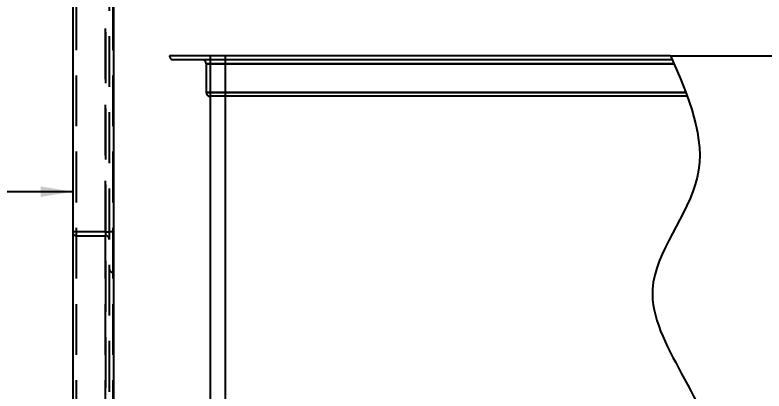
# Model space of a CAD drawing. Header units: metres. Extents: x 0 to 21025, y 0 to 14850.
# Drawn here: x 5630 to 6799, y 12119 to 12706 of the extents above; entities that cross this region are included whole.
import ezdxf

# ---------------------------------------------------------------- set-up
doc = ezdxf.new("R2010")
doc.units = ezdxf.units.M
doc.header["$LTSCALE"] = 25
doc.linetypes.add('HIDDEN2', pattern=[4.7625, 3.175, -1.5875])
for name, color, linetype in [('18_COTAS', 7, 'Continuous'), ('SDM', 7, 'Continuous'), ('SL1', 8, 'Continuous'), ('SL4', 4, 'Continuous'), ('ST1', 7, 'HIDDEN2')]:
    doc.layers.add(name, color=color, linetype=linetype)
doc.styles.add('ROMANS', font='ROMANS.SHX')
doc.dimstyles.new('25___1-25', dxfattribs={"dimscale": 25, "dimtxt": 2.5, "dimasz": 2, "dimexe": 1.5, "dimexo": 1, "dimgap": 0.5, "dimtad": 1, "dimzin": 12, "dimtxsty": 'ROMANS', "dimcen": 0, "dimclrd": 256, "dimclre": 256, "dimclrt": 3, "dimazin": 3, "dimtfac": 1, "dimtmove": 0, "dimatfit": 0, "dimfxl": 1, "dimlwd": -1, "dimlwe": -1, "dimarcsym": 0})

# ---------------------------------------------------------------- blocks, each defined once
blk = doc.blocks.new('*D17')
at = {"layer": '18_COTAS', "transparency": 16777216}
for p, q in [((7235.8, 12642.7), (7354, 12642.7)), ((7316.5, 11736.3), (7316.5, 12592.7)), ((5967.3, 11686.3), (7354, 11686.3))]:
    blk.add_line(p, q, dxfattribs=at)
for points in [[(7308.1, 12592.7), (7324.8, 12592.7), (7316.5, 12642.7)], [(7308.1, 11736.3), (7324.8, 11736.3), (7316.5, 11686.3)]]:
    blk.add_solid(points, dxfattribs=at)
at = {"layer": 'Defpoints', "color": 0, "transparency": 16777216}
for p in [(7210.8, 12642.7), (7316.5, 12642.7), (5942.3, 11686.3)]:
    blk.add_point(p, dxfattribs=at)
at = {"layer": '18_COTAS', "color": 3, "transparency": 16777216, "insert": (7266.8, 12164.5), "char_height": 62.5, "attachment_point": 5, "rotation": 90, "style": 'ROMANS'}
blk.add_mtext('956,35', dxfattribs=at)

msp = doc.modelspace()

# ---------------------------------------------------------------- linework, layer by layer
at = {"layer": 'SDM'}
msp.add_line((6652.947, 12642.681), (7210.786, 12642.681), dxfattribs=at)
msp.add_open_spline([(6652.947, 12642.681), (6680.824, 12578.254), (6735.575, 12451.714), (6589.451, 12294.988), (6701.933, 12087.855), (6807.779, 11885.6), (6739.256, 11612.85), (6538.992, 11516.063), (6489.445, 11247.183), (6544.975, 10760.113), (6129.763, 10986.286), (6116.319, 10742.848), (5989.278, 10770.173), (5934.517, 10790.526)], degree=3, knots=[0, 0, 0, 0, 194.8016966, 382.60436876, 521.24409009, 840.44285447, 1067.48732685, 1275.00950408, 1433.71503451, 1897.58434376, 2137.48786665, 2259.08929892, 2419.64918994, 2419.64918994, 2419.64918994, 2419.64918994], dxfattribs=at)
at = {"layer": 'SL1'}
for p, q in [((6652.947, 12642.681), (5871.017, 12642.681)), ((5934.517, 12642.681), (5934.517, 12579.181)), ((5934.517, 12642.681), (5934.517, 12579.181)), ((5957.517, 12642.681), (5957.517, 10782.66)), ((6655.693, 12636.331), (5877.017, 12636.331)), ((5928.167, 12629.981), (5928.167, 12585.181)), ((6658.431, 12629.981), (5928.167, 12629.981)), ((5928.167, 12629.981), (6658.431, 12629.981)), ((6676.75, 12585.181), (5928.167, 12585.181)), ((5928.167, 12585.181), (6676.75, 12585.181)), ((6678.972, 12579.181), (5934.167, 12579.181)), ((5934.517, 12579.181), (5934.517, 11711.331))]:
    msp.add_line(p, q, dxfattribs=at)
for centre, radius, start, end in [((5877.024, 12642.347), 6.016, 176.82018, 269.933155), ((5921.817, 12629.981), 6.35, 0, 90), ((5934.167, 12585.181), 6, 180, 270)]:
    msp.add_arc(centre, radius, start, end, dxfattribs=at)
at = {"layer": 'SL4'}
for p, q in [((5719.777, 13042.681), (5719.777, 11706.981)), ((5783.277, 13042.681), (5783.277, 11706.981))]:
    msp.add_line(p, q, dxfattribs=at)
at = {"layer": 'ST1'}
for p, q in [((5725.627, 11699.031), (5725.627, 13036.331)), ((5771.077, 13036.331), (5771.077, 11699.031)), ((5771.077, 12367.681), (5771.077, 13036.331)), ((5776.927, 13030.481), (5776.927, 11699.031)), ((5782.777, 11699.031), (5782.777, 12979.181)), ((5771.077, 12367.681), (5719.777, 12367.681)), ((5725.627, 12361.331), (5771.077, 12361.331)), ((5771.077, 12367.681), (5771.077, 12361.331)), ((5771.077, 12367.681), (5776.927, 12367.681)), ((5771.077, 11699.031), (5771.077, 12361.331)), ((5776.927, 12367.681), (5776.927, 12355.481)), ((5783.277, 12367.681), (5776.927, 12367.681)), ((5782.777, 12304.181), (5783.277, 12304.181))]:
    msp.add_line(p, q, dxfattribs=at)
for centre, start, end in [((5725.627, 12367.181), 180, 270), ((5771.077, 12355.481), 0, 90), ((5782.777, 12310.031), 180, 270)]:
    msp.add_arc(centre, 5.85, start, end, dxfattribs=at)

# ---------------------------------------------------------------- dimensions: what is measured, and where the dimension line sits
at = {"layer": '18_COTAS'}
dim = msp.add_linear_dim(base=(7316.463, 12642.681), p1=(5942.255, 11686.331), p2=(7210.786, 12642.681), angle=90, dimstyle='25___1-25', dxfattribs=at)
dim.commit()
dim.dimension.update_dxf_attribs({"geometry": '*D17', "text_midpoint": (7316.463, 12164.506), "dimtype": 160})

# ---------------------------------------------------------------- leaders
at = {"layer": 'SDM'}
msp.add_leader([(5719.777, 12430.224), (5422.705, 12430.224)], dimstyle='25___1-25', override={"dimgap": 0.5, "dimtad": 0}, dxfattribs=at)

doc.saveas('drawing.dxf')
